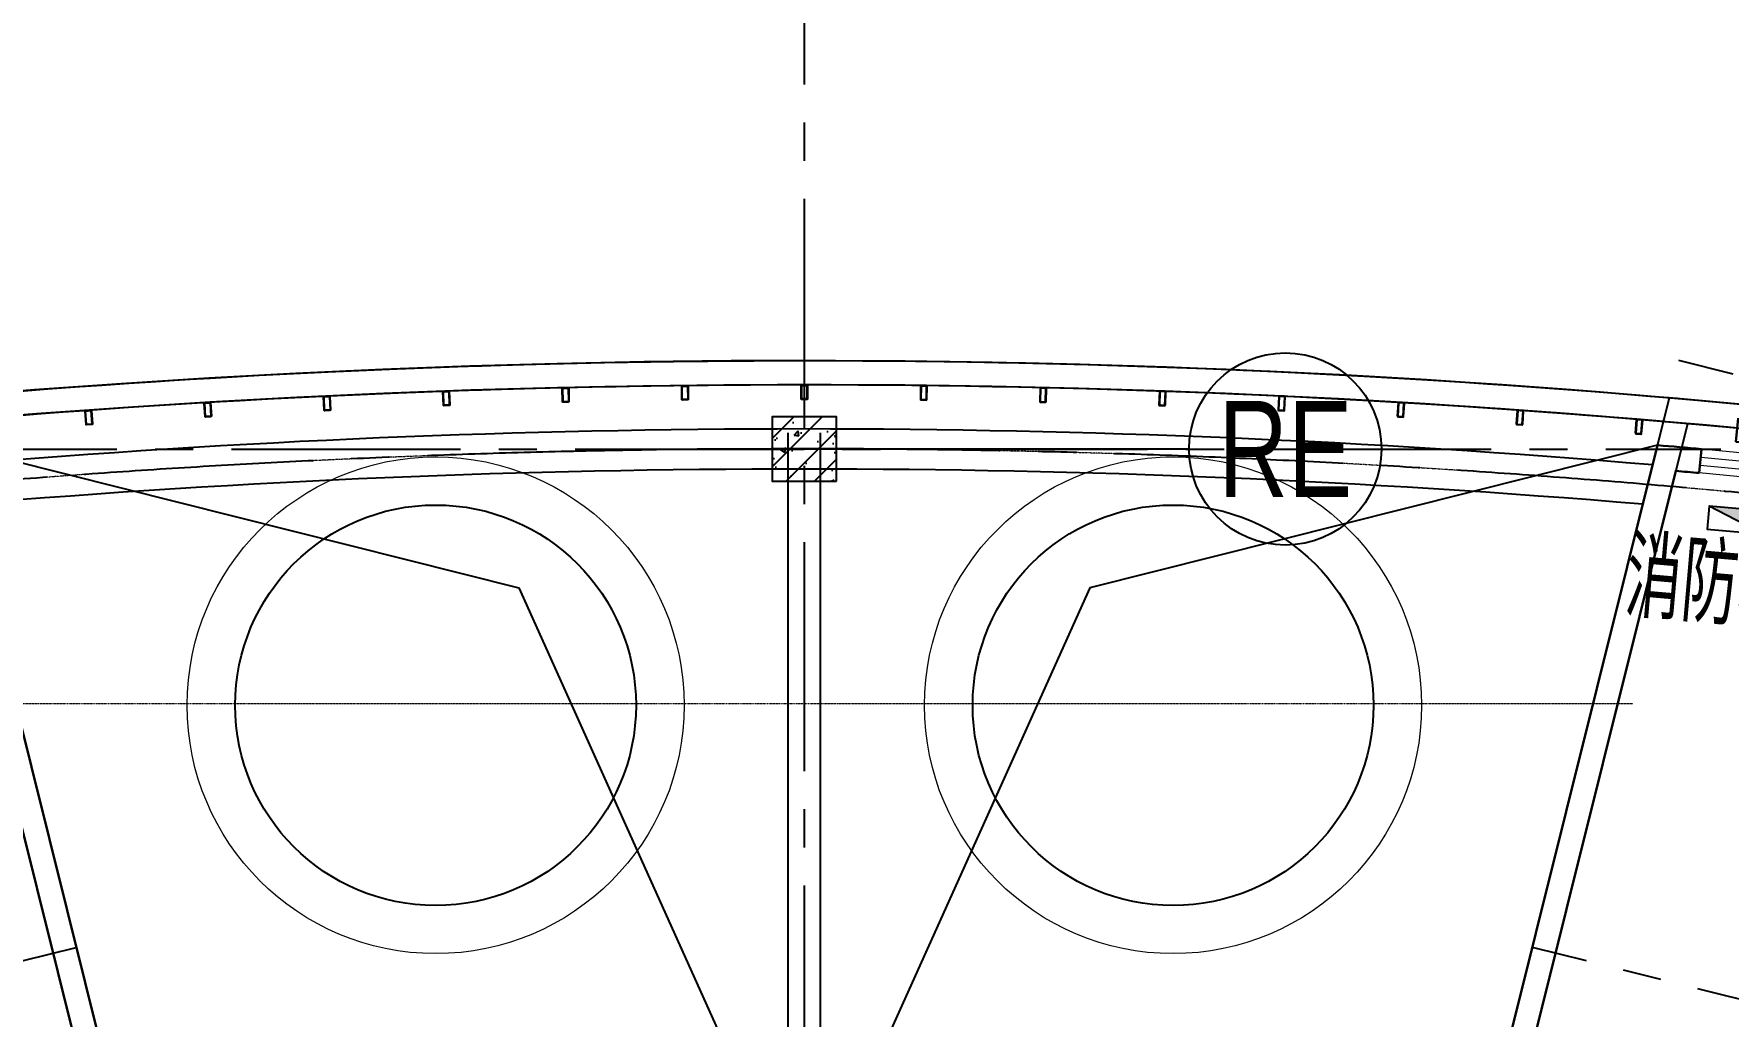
# Model space of a CAD drawing. Extents: x 138868 to 1251000, y -188972 to 132579.
# Drawn here: x 908690 to 929826, y 100699 to 112960 of the extents above; entities that cross this region are included whole.
import ezdxf
from ezdxf.enums import TextEntityAlignment as Align

# ---------------------------------------------------------------- set-up
doc = ezdxf.new("R2010")
doc.units = 0
doc.linetypes.add('CENTER2', pattern=[28.575000000000003, 19.05, -3.175, 3.175, -3.175])
doc.linetypes.add('DASHDOT', pattern=[1, 0.5, -0.25, 0, -0.25])
doc.layers.get('0').update_dxf_attribs({"color": 8})
doc.layers.get('Defpoints').update_dxf_attribs({"color": 8})
for name, color, linetype in [('#幕墙线-平面', 8, 'Continuous'), ('#文字', 8, 'Continuous'), ('#标注', 8, 'Continuous'), ('#结构边线+内凹外凸边线', 8, 'Continuous'), ('#轴线', 8, 'CENTER2'), ('A-FLOR-UNDR', 8, 'Continuous'), ('A-Hole', 8, 'Continuous'), ('COLUMN', 8, 'Continuous'), ('CURTWALL', 8, 'Continuous'), ('dim', 8, 'Continuous'), ('G-equip', 8, 'Continuous'), ('WINDOW_TEXT', 8, 'Continuous'), ('建-填充', 8, 'Continuous'), ('救援窗', 8, 'Continuous'), ('数据中心轮廓线', 8, 'Continuous')]:
    doc.layers.add(name, color=color, linetype=linetype)
for name, color, linetype, lineweight in [('DOTE', 8, 'DASHDOT', 5), ('G-设备基础', 8, 'Continuous', 9), ('WALL', 8, 'Continuous', 30), ('WINDOW', 8, 'Continuous', 13)]:
    doc.layers.add(name, color=color, linetype=linetype, lineweight=lineweight)
doc.styles.add('_TCH_WINDOW', font='SIMPLEX', dxfattribs={"height": 3.5, "bigfont": 'GBCBIG'})
doc.styles.add('JHZX', font='jrs.shx', dxfattribs={"width": 0.6, "bigfont": 'jhz.shx'})
doc.styles.add('图纸文字', font='txt.shx', dxfattribs={"width": 0.5, "bigfont": 'HZTXT.shx'})
doc.dimstyles.new('JZBZ-300', dxfattribs={"dimscale": 300, "dimtxt": 3, "dimasz": 1.5, "dimexe": 1, "dimexo": 1, "dimgap": 0.5, "dimtad": 1, "dimdec": 0, "dimdsep": 46, "dimtxsty": 'JHZX', "dimblk1": 'ARCHTICK', "dimblk2": 'ARCHTICK', "dimsah": 1, "dimcen": 0, "dimclrd": 1, "dimclre": 1, "dimclrt": 2, "dimadec": 1, "dimazin": 2, "dimtfac": 1, "dimtdec": 0, "dimtix": 1, "dimtmove": 0, "dimatfit": 3, "dimfxl": 1, "dimtolj": 1, "dimlwd": -1, "dimlwe": -1, "dimarcsym": 1})

# ---------------------------------------------------------------- blocks, each defined once
blk = doc.blocks.new('_FZH')
at = {"layer": '建-填充', "ltscale": 300}
h = blk.add_hatch(dxfattribs=at)
h.set_pattern_fill('钢筋混凝土', color=256, scale=0.1249999999999999, angle=-90.00000000000001)
h.set_pattern_definition([(315, (-0.5000000000000284, 0.5), (0.2209708691207961, 0.2209708691207959), []), (320, (-0.5000000000000284, 0.5), (-0.07844016872824407, -0.8965752282509413), [0.09374999999999993, -1.031249999999999]), (265, (-0.5000000000000284, 0.5), (0.9402401671250143, 0.1734391670162496), [0.07499999999999994, -0.8249999999999994]), (10.45139999999998, (-0.5065366750000067, 0.4252853999999786), (0.8617994275761914, -0.7231367271425267), [0.07967523749999997, -0.8764276399999996]), (316.1842, (-0.2500000000000284, 0.5), (-0.2068987679112728, -1.334051310782055), [0.1406249999999999, -1.546874999999999]), (6.635599999999983, (-0.2672416337500465, 0.3888290687499705), (1.217647338625552, -1.168328381935879), [0.1195128599999999, -1.314641249999999]), (261.1841999999999, (-0.2500000000000284, 0.5), (1.217648251156655, -1.168327431417034), [0.1124999999999999, -1.237499999999999]), (291, (-0.3125000000000284, 0.375), (-0.5032736133316734, -0.7461338151480765), [0.09374999999999993, -1.031249999999999]), (236, (-0.3125000000000284, 0.375), (0.9064375563085658, -0.3041441649019772), [0.07499999999999994, -0.8249999999999994]), (341.4514, (-0.3544395075000182, 0.3128222087499921), (0.4031631208874401, -1.050278285726862), [0.07967523749999997, -0.8764276399999996]), (307.5, (-0.5000000000000284, 0.5), (0.4161173172891392, -0.01519981914661343), [0, -0.8149999999999995, 0, -0.8374999999999995, 0, -0.8281249999999994]), (277.5, (-0.5000000000000284, 0.5), (0.49301463985295, -0.3288369218026856), [0, -0.4774999999999997, 0, -0.7962499999999995, 0, -0.3156249999999998]), (237.5, (-0.5000000000000284, 0.7787500000000023), (-0.02819358966797485, -0.6672780452155109), [0, -0.3124999999999999, 0, -0.9749999999999995, 0, -1.293749999999999]), (227.5, (-0.5000000000000284, 0.9037500000000023), (0.1251312279153969, -0.7289827116779823), [0, -0.4062499999999997, 0, -0.6474999999999995, 0, -0.9187499999999994])])
h.paths.add_polyline_path([(-0.5000000000000284, 0.5), (-0.5000000000000284, -0.5), (0.4999999999999716, -0.5), (0.4999999999999716, 0.5)])
at = {"layer": '#结构边线+内凹外凸边线'}
blk.add_lwpolyline([(-0.5000000000000284, -0.5), (0.4999999999999716, -0.5), (0.4999999999999716, 0.5), (-0.5000000000000284, 0.5)], close=True, dxfattribs=at)
blk = doc.blocks.new('$WINLIB2D$00000001')
for points in [[(-0.4999999999999964, 0.5000000000000142), (-0.4999999999999964, -0.4999999999999858)], [(-0.4999999999999964, 0.5000000000000142), (0.5000000000000036, 0.5000000000000142)], [(0.5000000000000036, -0.4999999999999858), (0.5000000000000036, 0.5000000000000142)], [(0.5000000000000036, 0.1666666666666714), (-0.4999999999999964, 0.1666666666666714)], [(0.5000000000000036, -0.1666666666666572), (-0.4999999999999964, -0.1666666666666572)], [(-0.4999999999999964, -0.4999999999999858), (0.5000000000000036, -0.4999999999999858)]]:
    blk.add_lwpolyline(points)
blk = doc.blocks.new('A$C6e55dde9')
at = {"layer": '救援窗'}
h = blk.add_hatch(color=256, dxfattribs=at)
edge = h.paths.add_edge_path()
edge.add_arc((-838.8111760434695, -143.3865258190199), 838.811176043564, 350.47785121665, 360.0000000000175)
edge.add_arc((838.8111760437023, -143.3865258189617), 838.8111760435627, 179.9999999999825, 189.52214878335)
edge.add_line((11.55737061565742, -282.1501033917884), (692.9326290938072, 0))
edge.add_line((692.9326290939935, 5.820766091346741e-11), (-692.9326290938072, 5.820766091346741e-11))
edge.add_line((-692.9326290939935, 0), (-11.55737061584352, -282.1501033917884))
edge = h.paths.add_edge_path()
edge.add_line((-11.55737061565742, -282.1501033917302), (9.313261273291573e-11, -286.7730516374926))
edge.add_line((2.328306436538696e-10, -286.7730516374577), (11.55737061598338, -282.1501033916953))
edge.add_arc((838.8111760437023, -143.3865258189617), 838.811176043564, 179.9999999999825, 189.52214878335, ccw=False)
edge.add_arc((-838.8111760434695, -143.3865258190199), 838.8111760435627, -9.52214878335002, 1.750777300912887e-11, ccw=False)
blk.add_lwpolyline([(692.9326290939935, 5.820766091346741e-11), (-692.9326290939935, 0), (-692.9326290937606, -286.7730516374577), (692.9326290935278, -286.7730516375159)], close=True, dxfattribs=at)
blk.add_lwpolyline([(692.9326290939935, 5.820766091346741e-11), (2.328306436538696e-10, -286.7730516374577), (-692.9326290939935, 0)], dxfattribs=at)
blk = doc.blocks.new('A$Cf5e5299f')
at = {"layer": '#标注', "ltscale": 300}
blk.add_blockref('A$C6e55dde9', (0, 0), dxfattribs=at)
at = {"layer": '#文字', "style": '图纸文字', "width": 0.7}
blk.add_text('消防救援窗', height=1000, dxfattribs=at).set_placement((-1646.082231758744, -1458.181618343457))
blk = doc.blocks.new('*U3167')
blk.add_line((20, 4.898587196589413e-16), (0, 0))
blk.add_circle((24, 0), 4)
at = {"style": 'JHZX', "width": 0.75}
blk.add_attdef('AXES', text='', height=4, dxfattribs=at).set_placement((23.99999999999997, 0), align=Align.MIDDLE_CENTER)
blk = doc.blocks.new('_ARCHTICK')
at = {"color": 0, "linetype": 'ByBlock', "const_width": 0.15}
blk.add_lwpolyline([(-0.5, -0.5), (0.5, 0.5)], dxfattribs=at)
blk = doc.blocks.new('*D3321')
at = {"layer": '#标注', "ltscale": 300, "transparency": 16777216}
for p, q in [((856190.8966844945, 99692.36909648811), (854993.744198457, 101943.8854600338)), ((1008530.367629015, 79636.49725693116), (1010269.463448736, 81501.44919732175))]:
    blk.add_line(p, q, dxfattribs=at)
blk.add_arc((918301.9844985469, -17121.59754685307), 134550.0001244242, 46.99999999366509, 117.9999999999995, dxfattribs=at)
at = {"layer": 'Defpoints', "color": 0, "ltscale": 300, "transparency": 16777216}
for p in [(962846.5674255192, 109840.9271025278), (856331.73815333, 99427.48481863044), (1008325.768120972, 79417.09114646802), (918301.9844985469, -17121.59754685307)]:
    blk.add_point(p, dxfattribs=at)
at = {"layer": '#标注', "ltscale": 300, "transparency": 16777216, "xscale": 450, "yscale": 450, "zscale": 450}
for p, rotation in [((855134.5856672928, 101679.0011821761), 207.9999999999995), ((1010064.863940693, 81282.04308685866), 316.9999999936651)]:
    blk.add_blockref('_ARCHTICK', p, dxfattribs=dict(at, rotation=rotation))
at = {"layer": '#标注', "ltscale": 300, "transparency": 16777216, "insert": (935942.5994007356, 116872.1755902018), "char_height": 900, "attachment_point": 5, "rotation": 352.4999999968323, "style": 'JHZX'}
blk.add_mtext('\\A1;71°', dxfattribs=at)
blk = doc.blocks.new('*D3323')
at = {"layer": '#标注', "ltscale": 300, "transparency": 16777216}
for p, q in [((950308.2513160052, 111248.5271582598), (950634.8458755462, 112558.4263906632)), ((983851.1665590642, 97798.35182484554), (984520.0357641302, 98971.00437009783))]:
    blk.add_line(p, q, dxfattribs=at)
blk.add_arc((918301.984498547, -17121.59754685313), 133350.0001244259, 60.29999991711373, 75.99999999999903, dxfattribs=at)
at = {"layer": 'Defpoints', "color": 0, "ltscale": 300, "transparency": 16777216}
for p in [(950235.6747473254, 110957.4384403771), (973530.7245299395, 104253.8893017246), (983702.5289581575, 97537.76237072906), (918301.984498547, -17121.59754685313)]:
    blk.add_point(p, dxfattribs=at)
at = {"layer": '#标注', "ltscale": 300, "transparency": 16777216, "xscale": 450, "yscale": 450, "zscale": 450}
for p, rotation in [((950562.2693068662, 112267.3376727804), 165.999999999999), ((984371.3981632236, 98710.41491598135), 330.2999999171137)]:
    blk.add_blockref('_ARCHTICK', p, dxfattribs=dict(at, rotation=rotation))
at = {"layer": '#标注', "ltscale": 300, "transparency": 16777216, "insert": (968155.2211414808, 107205.6212330961), "char_height": 900, "attachment_point": 5, "rotation": 338.14999995855635, "style": 'JHZX'}
blk.add_mtext('\\A1;15.7°', dxfattribs=at)
blk = doc.blocks.new('*D3324')
at = {"layer": '#标注', "ltscale": 300, "transparency": 16777216}
for p, q in [((918301.9844985479, 115178.402575583), (918301.9844985479, 116528.4025775726)), ((950308.251316005, 111248.5271582598), (950634.845875546, 112558.426390663))]:
    blk.add_line(p, q, dxfattribs=at)
blk.add_arc((918301.9844985468, -17121.59754685307), 133350.0001244257, 75.999999999999, 89.99999999999955, dxfattribs=at)
at = {"layer": 'Defpoints', "color": 0, "ltscale": 300, "transparency": 16777216}
for p in [(918301.9844985479, 114878.402575583), (939928.4105648552, 114463.0528831376), (950235.6747473251, 110957.4384403771), (918301.9844985468, -17121.59754685307)]:
    blk.add_point(p, dxfattribs=at)
at = {"layer": '#标注', "ltscale": 300, "transparency": 16777216, "xscale": 450, "yscale": 450, "zscale": 450}
for p, rotation in [((918301.9844985479, 116228.4025775727), 179.9999999999995), ((950562.2693068661, 112267.3376727802), 345.999999999999)]:
    blk.add_blockref('_ARCHTICK', p, dxfattribs=dict(at, rotation=rotation))
at = {"layer": '#标注', "ltscale": 300, "transparency": 16777216, "insert": (934626.3830628317, 115829.9595890001), "char_height": 900, "attachment_point": 5, "rotation": 352.9999999999993, "style": 'JHZX'}
blk.add_mtext('\\A1;14°', dxfattribs=at)
blk = doc.blocks.new('*D3314')
at = {"layer": '#标注', "ltscale": 300, "transparency": 16777216}
for p, q in [((918301.9844985477, 115178.4025755829), (918301.9844985477, 116528.4025775725)), ((886295.7176810894, 111248.52715826), (885969.1231215484, 112558.4263906631))]:
    blk.add_line(p, q, dxfattribs=at)
blk.add_arc((918301.9844985468, -17121.59754685317), 133350.0001244257, 89.9999999999996, 104.0000000000007, dxfattribs=at)
at = {"layer": 'Defpoints', "color": 0, "ltscale": 300, "transparency": 16777216}
for p in [(907452.805221465, 115786.3323978949), (918301.9844985477, 114878.4025755829), (886368.2942497693, 110957.4384403772), (918301.9844985468, -17121.59754685317)]:
    blk.add_point(p, dxfattribs=at)
at = {"layer": '#标注', "ltscale": 300, "transparency": 16777216, "xscale": 450, "yscale": 450, "zscale": 450}
for p, rotation in [((918301.9844985477, 116228.4025775725), 359.9999999999996), ((886041.6996902283, 112267.3376727803), 194.0000000000007)]:
    blk.add_blockref('_ARCHTICK', p, dxfattribs=dict(at, rotation=rotation))
at = {"layer": '#标注', "ltscale": 300, "transparency": 16777216, "insert": (901977.5859342634, 115829.9595890001), "char_height": 900, "attachment_point": 5, "rotation": 7.000000000000215, "style": 'JHZX'}
blk.add_mtext('\\A1;14°', dxfattribs=at)
blk = doc.blocks.new('*D3315')
at = {"layer": '#标注', "ltscale": 300, "transparency": 16777216}
for p, q in [((886295.7176810895, 111248.52715826), (885969.1231215484, 112558.4263906635)), ((856190.8966844945, 99692.36909648805), (855557.1100737993, 100884.3483486047))]:
    blk.add_line(p, q, dxfattribs=at)
blk.add_arc((918301.9844985472, -17121.59754685307), 133350.000124426, 104.0000000000008, 117.9999999999996, dxfattribs=at)
at = {"layer": 'Defpoints', "color": 0, "ltscale": 300, "transparency": 16777216}
for p in [(886368.2942497693, 110957.4384403773), (875621.7338599301, 109213.7448503133), (856331.7381533302, 99427.48481863039), (918301.9844985472, -17121.59754685307)]:
    blk.add_point(p, dxfattribs=at)
at = {"layer": '#标注', "ltscale": 300, "transparency": 16777216, "xscale": 450, "yscale": 450, "zscale": 450}
for p, rotation in [((886041.6996902283, 112267.3376727807), 14.00000000000074), ((855697.951542635, 100619.464070747), 207.9999999999996)]:
    blk.add_blockref('_ARCHTICK', p, dxfattribs=dict(at, rotation=rotation))
at = {"layer": '#标注', "ltscale": 300, "transparency": 16777216, "insert": (870298.5976123635, 107931.5006986087), "char_height": 900, "attachment_point": 5, "rotation": 21.00000000000008, "style": 'JHZX'}
blk.add_mtext('\\A1;14°', dxfattribs=at)
blk = doc.blocks.new('LZ')
at = {"layer": '#幕墙线-平面', "ltscale": 250}
for points in [[(-32.49999999988358, -9.730402962304652e-05, -0.414213562373095), (-40.00002245465294, 7.499880241084611), (-40.00051645992789, 172.4998802403279, -0.414213562373095), (-32.50053891458083, 179.9999026951264), (32.49946108506992, 180.0000973032147, -0.414213562373095), (39.99948353983928, 172.5001197580132), (39.9999775448814, 7.500119758740766, -0.4142135623730949), (32.49999999976717, 9.730400051921606e-05)], [(-32.50001796381548, 5.999902695941273, -0.4142135623730951), (-34.00002245488577, 7.499898204987403), (-34.00051645981148, 172.4998982042016, -0.4142135623730951), (-32.50052095076535, 173.9999026951555), (32.49947904876899, 174.0000973032147, -0.4142135623730951), (33.99948353983928, 172.5001017941977), (33.9999775448814, 7.500101794925286, -0.4142135623730951), (32.49998203583527, 6.000097303971415)]]:
    blk.add_lwpolyline(points, format="xyb", close=True, dxfattribs=at)

msp = doc.modelspace()

# ---------------------------------------------------------------- linework, layer by layer
at = {"layer": '#幕墙线-平面', "ltscale": 500}
msp.add_lwpolyline([(998285.7021367988, 80237.03399766423, 0.2860734634963688), (866144.3737756913, 97576.69969902467, 0.4324632496480859), (862392.3873621444, 86538.52766009257), (877125.2731387713, 58829.99946906487, 0.3897332674103929), (887336.5475836261, 55231.04394336417, -0.2739152575343032), (966866.7564053421, 44807.51845885115, 0.3893999561442285), (977654.2845651237, 45646.6890394357), (999058.200471947, 68599.57872991194, 0.4327152502695922)], format="xyb", close=True, dxfattribs=at)
msp.add_lwpolyline([(866144.3739002969, 97576.69966680114, 0.4324632496197469), (862392.3874869961, 86538.52762810932), (877125.2732638898, 58829.99943657988, 0.3897332673906265), (887336.5477104676, 55231.04391210387, -0.2124371498010051), (951317.533810321, 54318.83629549388, 0.3893999562089555), (961622.6773407378, 57617.16739056236), (977172.2098301607, 84878.39989842544, 0.4327152502067482), (973743.2372546513, 96026.01245414908, 0.2242489846275923), (866144.3739002966, 97576.69966680091)], format="xyb", dxfattribs=at)
at = {"layer": '#幕墙线-平面'}
msp.add_lwpolyline([(998095.2647136045, 80005.22893333831, 0.2860734634963688), (866268.5585628813, 97303.60971636232, 0.432463249648085), (862657.2716399438, 86679.36912903795), (877390.1574166291, 58970.84093790059, 0.3897332674103919), (887218.5090697727, 55506.8462443829, -0.2739152575343032), (967051.8826010546, 45043.58686347376, 0.3893999561442295), (977434.8784545485, 45851.28854735848), (998838.7943614612, 68804.17823793064, 0.4327152502695888), (998095.264720533, 80005.2289276463)], format="xyb", dxfattribs=at)
at = {"layer": '#幕墙线-平面', "ltscale": 300}
msp.add_lwpolyline([(866268.5586875654, 97303.60968417418, 0.432463249619747), (862657.2717648009, 86679.36909704446), (877390.1575417477, 58970.84090541583, 0.3897332673906247), (887218.5091965785, 55506.84621310746, -0.2124371498010051), (951443.3872383656, 54591.16131206322, 0.3893999562089572), (961362.0878863917, 57765.80499106646), (976911.6203758148, 85027.03749892954, 0.4327152502067479), (973611.2342718868, 95756.61458381359, 0.2242489846275924)], format="xyb", close=True, dxfattribs=at)
at = {"layer": '#轴线', "ltscale": 150}
for p, q in [((918301.9845453799, 52322.3028046742), (918301.9845453801, 114878.4027281875)), ((979794.9558807854, 96270.12496457488), (929212.662036926, 108881.7072678914)), ((906868.7748305495, 107778.4023969982), (929735.1942601465, 107778.4023969982)), ((858635.5235217521, 88944.3922311911), (909217.8173656119, 101555.9745345077)), ((977968.4455690077, 88944.3922311911), (927386.1517251479, 101555.9745345077))]:
    msp.add_line(p, q, dxfattribs=at)
msp.add_arc((918301.9845202272, -17121.59760284243), 124899.9999998406, 45.62366798156813, 118.9562780656252, dxfattribs=at)
at = {"layer": 'A-FLOR-UNDR'}
for p, q in [((918101.9818228083, 97850.19971365371), (918101.981822809, 107979.7624913601)), ((918501.9818228083, 97850.19971365371), (918501.981822809, 107979.7624913601))]:
    msp.add_line(p, q, dxfattribs=at)
for radius, start, end in [(125149.9999999212, 85.14939068126174, 94.85429455429617), (124649.9999999212, 85.18640811143864, 94.81359187526822)]:
    msp.add_arc((918301.984413839, -17121.59763692244), radius, start, end, dxfattribs=at)
at = {"layer": 'A-Hole'}
for points in [[(907658.2911182081, 107825.8784317323), (914739.6567264891, 106045.4337886267), (918101.9845705568, 98578.4025155388)], [(928945.6782336065, 107825.8784317323), (921864.3126253255, 106045.4337886267), (918501.9847812578, 98578.4025155388)]]:
    msp.add_lwpolyline(points, dxfattribs=at)
at = {"layer": 'CURTWALL'}
msp.add_arc((918301.9845452623, -17121.59763798054), 125700.0000030352, 85.10901611548921, 94.89098397812093, dxfattribs=at)
at = {"layer": 'dim', "ltscale": 300}
for points in [[(909963.945715663, 98578.4023309304), (907511.2838960048, 108415.4915936626, 0.08546788528828636), (866144.3739002969, 97576.19505117892, 0.4324632496197455), (862392.3874869961, 86538.02301248722), (877125.2732638898, 58829.49482095783, 0.3897332673906265), (887336.5477104676, 55230.53929648176, -0.2124371498010051), (951317.533810321, 54318.33167987183, 0.3893999562089553), (961622.6773407378, 57616.66277494014), (977172.2098301607, 84877.8952828034, 0.4327152502067507), (973743.2372546513, 96025.50783852703, 0.09273048928582212), (929092.6849368347, 108415.4916114839), (926640.0230481792, 98578.40207202872)], [(909729.5600268035, 98278.40233456931), (907282.1497937301, 108094.4286339566, 0.08495546336409823), (866268.5586874872, 97303.10506851663, 0.4324632496197475), (862657.2717648002, 86678.86448142375), (877390.1575417477, 58970.3362897936, 0.3897332673906237), (887218.5091965788, 55506.3415974853, -0.212437149801005), (951443.3872383656, 54590.65669644106, 0.3893999562089543), (961362.0878863917, 57765.30037544435), (976911.6203758148, 85026.53288330755, 0.4327152502067534), (973611.234271887, 95756.10996819154, 0.09221741090204245), (929321.8190390503, 108094.4286515407), (926874.4087352243, 98278.40206838981)]]:
    msp.add_lwpolyline(points, format="xyb", close=True, dxfattribs=at)
at = {"layer": 'DOTE'}
msp.add_line((907966.2095207847, 104600.1997136649), (928637.7541248323, 104600.1997136649), dxfattribs=at)
msp.add_arc((918301.9845455997, -17121.59765952924), 124899.9999994387, 46.00000001977925, 121.0000000005282, dxfattribs=at)
at = {"layer": 'G-equip'}
for centre in [(913701.9817972749, 104579.4146478453), (922901.9817972749, 104579.4146478453)]:
    msp.add_circle(centre, 2500, dxfattribs=at)
at = {"layer": 'G-设备基础'}
for centre in [(913701.9817972749, 104579.4146478453), (922901.9817972749, 104579.4146478453)]:
    msp.add_circle(centre, 3100, dxfattribs=at)
at = {"layer": 'WALL'}
for p, q in [((909963.9457414921, 98578.40212819271), (907658.2916411057, 107825.8756333551)), ((926640.0231385652, 98578.40212818852), (928945.6771459195, 107825.8752602158)), ((929467.0218712199, 107479.1692805093), (929495.9462617885, 107777.7794391949)), ((909685.7262432801, 98454.20993863011), (907429.1097981152, 107505.0041512021)), ((926918.2426367791, 98454.20993863011), (929174.8589863528, 107505.003767806))]:
    msp.add_line(p, q, dxfattribs=at)
for centre, radius, start, end in [((918301.9818732697, -17121.60070855852), 125400.0000000975, 84.87861431274243, 85.13099328806067), ((918301.9818732638, -17121.60070855281), 125100.0000000923, 84.87960046216887, 85.01393316104038)]:
    msp.add_arc(centre, radius, start, end, dxfattribs=at)
at = {"layer": '数据中心轮廓线'}
msp.add_lwpolyline([(965305.915565616, 99782.76689794258, 0.07427249536410932), (929092.6849368347, 108415.4916114841), (926640.0230481795, 98578.40207202872), (909963.945715663, 98578.4023309304), (907511.2838960048, 108415.4915936626, 0.07427249553223203), (871298.0535004537, 99782.76695935108)], format="xyb", dxfattribs=at)
msp.add_arc((918301.9845452623, -17121.59763798054), 126000.0000030352, 85.04109616001647, 94.91560692788268, dxfattribs=at)

# ---------------------------------------------------------------- block references
at = {"layer": '#幕墙线-平面', "ltscale": 300}
for p, rotation in [((912343.1103437135, 108437.5857348272), 182.7171546978041), ((913832.0118080485, 108499.4042562712), 182.0379043527703), ((915321.5414959895, 108543.5676895042), 181.3586540077363), ((916811.4900644864, 108570.0698276625), 180.6794036627026), ((918301.9845181901, 108578.906946504), 180), ((909368.0289871907, 108261.02066004), 184.0756553878718), ((910855.0463577423, 108358.1208133358), 183.3964050428381)]:
    msp.add_blockref('LZ', p, dxfattribs=dict(at, rotation=rotation))
for p, xscale, rotation in [((918301.9845725701, 108578.906946504), -1, 180), ((919792.4790262738, 108570.0698276625), -1, 179.3205963372974), ((921282.4275947707, 108543.5676895042), -1, 178.6413459922636), ((922771.9572827118, 108499.4042562712), -1, 177.9620956472297), ((924260.8587470467, 108437.5857348272), -1, 177.2828453021959), ((925748.922733018, 108358.1208133358), -1, 176.6035949571618), ((927235.9401035695, 108261.02066004), -0.9999999999999996, 175.924344612128), ((928721.7018687401, 108146.2989216915), -0.9999999999999996, 175.2450942670941)]:
    msp.add_blockref('LZ', p, dxfattribs=dict(at, xscale=xscale, rotation=rotation))
at = {"layer": '#标注', "xscale": 300, "yscale": 300}
msp.add_blockref('*U3167', (917101.9845453801, 107778.4023970212), dxfattribs=at).add_auto_attribs({'AXES': 'RE'})
at = {"layer": '#标注', "ltscale": 300, "rotation": 355.0332220025693}
msp.add_blockref('A$Cf5e5299f', (930279.0364815625, 107003.458636081), dxfattribs=at)
at = {"layer": 'COLUMN', "xscale": 800.0000000000005, "yscale": 800.0000000000005, "zscale": 800.0000000000005, "rotation": 90}
msp.add_blockref('_FZH', (918301.984519846, 107778.4023379018), dxfattribs=at)
at = {"layer": 'WINDOW'}
ref = msp.add_blockref('$WINLIB2D$00000001', (930377.2914153526, 107541.7034329863), dxfattribs=dict(at, xscale=-1800, yscale=299.9999999999999, zscale=1800, rotation=354.4673970504963))
ref.add_attrib('A', 'LC1813', (929886.9149876058, 107872.6574984041), dxfattribs={"layer": 'WINDOW_TEXT', "height": 297.5, "rotation": 354.4673970504963, "style": '_TCH_WINDOW', "width": 0.7058823529411765})

# ---------------------------------------------------------------- dimensions: what is measured, and where the dimension line sits
at = {"layer": '#标注', "ltscale": 300}
for base, center, p1, p2, picture, middle in [((962846.5674255192, 109840.9271025278), (918301.9844985469, -17121.59754685307), (1008325.768120972, 79417.09114646801), (856331.73815333, 99427.48481863044), '*D3321', (935942.5994007356, 116872.1755902018)), ((907452.805221465, 115786.3323978949), (918301.9844985469, -17121.59754685318), (918301.9844985479, 114878.402575583), (886368.2942497693, 110957.4384403772), '*D3314', (901977.5859342633, 115829.9595890001)), ((939928.4105648552, 114463.0528831376), (918301.9844985469, -17121.59754685307), (950235.6747473252, 110957.4384403771), (918301.9844985479, 114878.402575583), '*D3324', (934626.3830628317, 115829.9595890001)), ((875621.7338599301, 109213.7448503133), (918301.9844985469, -17121.59754685307), (886368.2942497693, 110957.4384403772), (856331.73815333, 99427.48481863039), '*D3315', (870298.5976123636, 107931.5006986088)), ((973530.7245299395, 104253.8893017246), (918301.9844985469, -17121.59754685307), (983702.5289581574, 97537.76237072906), (950235.6747473252, 110957.4384403771), '*D3323', (968155.2211414808, 107205.6212330961))]:
    dim = msp.add_angular_dim_3p(base=base, center=center, p1=p1, p2=p2, dimstyle='JZBZ-300', override={"dimclrd": 256, "dimclre": 256, "dimclrt": 256}, dxfattribs=at)
    dim.commit()
    dim.dimension.update_dxf_attribs({"geometry": picture, "text_midpoint": middle})

doc.saveas('drawing.dxf')
